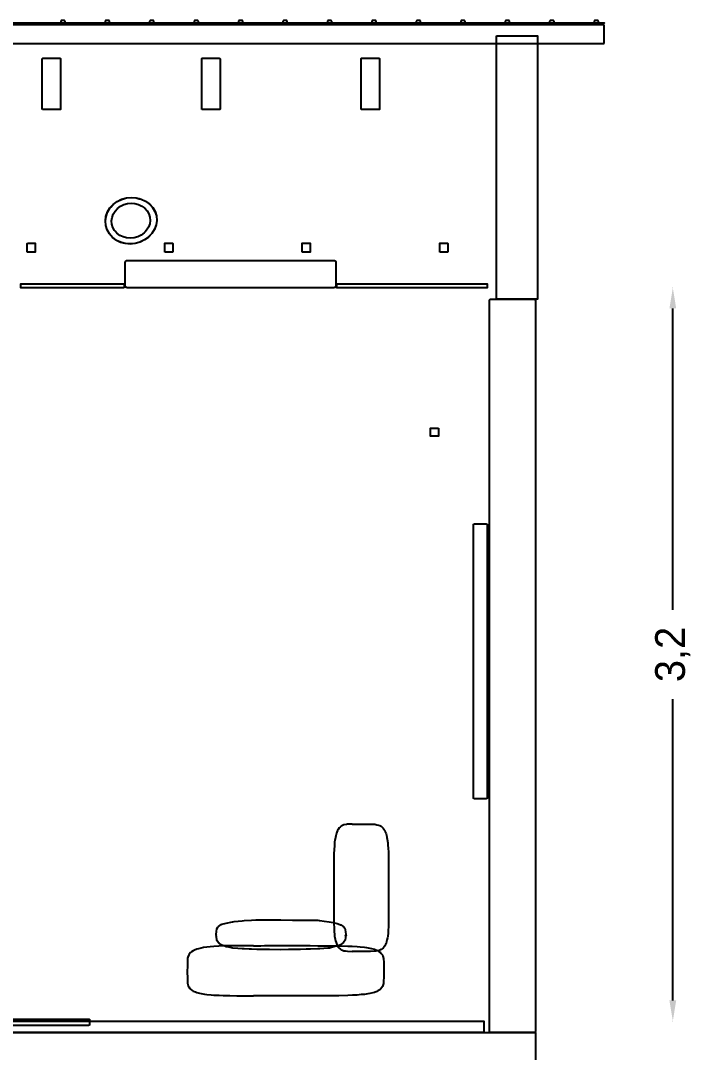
# Model space of a CAD drawing. Header units: metres. Extents: x 439.5 to 502.8, y -1 to 8.2.
# Drawn here: x 499.754 to 502.685, y 3.113 to 7.616 of the extents above; entities that cross this region are included whole.
import ezdxf

# ---------------------------------------------------------------- set-up
doc = ezdxf.new("R2010")
doc.units = ezdxf.units.M
for name, color, linetype in [('CORTE', 7, 'Continuous'), ('COTAS', 4, 'Continuous'), ('VISTA', 8, 'Continuous')]:
    doc.layers.add(name, color=color, linetype=linetype)
doc.dimstyles.get("Standard").update_dxf_attribs({"dimtxt": 2.5, "dimasz": 2.5, "dimexe": 1.25, "dimexo": 0.625, "dimtad": 1, "dimcen": 2.5, "dimazin": 3, "dimtfac": 1, "dimtmove": 0, "dimatfit": 3})

# ---------------------------------------------------------------- blocks, each defined once
blk = doc.blocks.new('_CLOSEDFILLED')
at = {"color": 0, "linetype": 'BYBLOCK'}
blk.add_solid([(-1, 0.164), (0, 0), (-1, -0.164)], dxfattribs=at)
blk = doc.blocks.new('*D6')
for p, q in [((502.6, 6.45), (502.6, 6.45)), ((502.6, 5.045), (502.6, 6.36)), ((502.6, 3.34), (502.6, 4.655)), ((502.6, 3.25), (502.6, 3.25))]:
    blk.add_line(p, q)
at = {"layer": 'Defpoints'}
for p in [(502.6, 6.45), (502.6, 3.25), (502.6, 3.25)]:
    blk.add_point(p, dxfattribs=at)
at = {"layer": 'COTAS', "xscale": 0.09, "yscale": 0.09}
for p, rotation in [((502.6, 6.45), 90), ((502.6, 3.25), 270)]:
    blk.add_blockref('_CLOSEDFILLED', p, dxfattribs=dict(at, rotation=rotation))
at = {"layer": 'COTAS', "insert": (502.6, 4.85), "char_height": 0.13, "attachment_point": 5, "rotation": 90}
blk.add_mtext('3,2', dxfattribs=at)

msp = doc.modelspace()

# ---------------------------------------------------------------- linework, layer by layer
at = {"layer": 'CORTE'}
for p, q in [((501.8202, 7.5979), (493.7, 7.5979)), ((502.3, 7.5979), (501.8202, 7.5979)), ((502.3, 7.5166), (502.3, 7.5979)), ((493.7, 7.5166), (501.8211, 7.5166)), ((501.8211, 7.5166), (502.3, 7.5166)), ((502.3, 7.5166), (502.3, 7.5166))]:
    msp.add_line(p, q, dxfattribs=at)
for points in [[(493.7, 7.6059), (501.8202, 7.6059), (502.3, 7.6059), (502.3, 7.6051), (501.8202, 7.6051), (493.7, 7.6051), (493.7, 7.6059)], [(501.83, 7.55), (502.01, 7.55), (502.01, 6.4), (501.83, 6.4), (501.83, 7.55)], [(499.8486, 7.2288), (499.848, 7.2302), (499.848, 7.4498), (499.8486, 7.4512), (499.85, 7.4518), (499.926, 7.4518), (499.9274, 7.4512), (499.928, 7.4498), (499.928, 7.2302), (499.9274, 7.2288), (499.926, 7.2282), (499.85, 7.2282), (499.8486, 7.2288)], [(500.5446, 7.2288), (500.544, 7.2302), (500.544, 7.4498), (500.5446, 7.4512), (500.546, 7.4518), (500.622, 7.4518), (500.6234, 7.4512), (500.624, 7.4498), (500.624, 7.2302), (500.6234, 7.2288), (500.622, 7.2282), (500.546, 7.2282), (500.5446, 7.2288)], [(501.2406, 7.2288), (501.24, 7.2302), (501.24, 7.4498), (501.2406, 7.4512), (501.242, 7.4518), (501.318, 7.4518), (501.3194, 7.4512), (501.32, 7.4498), (501.32, 7.2302), (501.3194, 7.2288), (501.318, 7.2282), (501.242, 7.2282), (501.2406, 7.2288)], [(500.3376, 6.7055), (500.3264, 6.6878), (500.3116, 6.6722), (500.3018, 6.6651), (500.2941, 6.6593), (500.2746, 6.6498), (500.2536, 6.6438), (500.2319, 6.6416), (500.2103, 6.6434), (500.1896, 6.6489), (500.1727, 6.6571), (500.1706, 6.6581), (500.1545, 6.6706), (500.1414, 6.6859), (500.1318, 6.7034), (500.126, 6.7223), (500.1243, 6.7421), (500.1268, 6.7618), (500.1333, 6.7808), (500.1436, 6.7984), (500.1474, 6.8026), (500.1576, 6.8138), (500.1748, 6.8266), (500.1942, 6.8361), (500.2152, 6.8421), (500.2369, 6.8443), (500.2585, 6.8425), (500.2715, 6.839), (500.2795, 6.837), (500.2991, 6.828), (500.3161, 6.8156), (500.3299, 6.8005), (500.34, 6.7831), (500.346, 6.7642), (500.3476, 6.7444), (500.3447, 6.7246), (500.3376, 6.7055)], [(499.7831, 6.6444), (499.7845, 6.645), (499.8155, 6.645), (499.8169, 6.6444), (499.8175, 6.643), (499.8175, 6.607), (499.8169, 6.6056), (499.8155, 6.605), (499.7845, 6.605), (499.7831, 6.6056), (499.7825, 6.607), (499.7825, 6.643), (499.7831, 6.6444)], [(500.3831, 6.6056), (500.3825, 6.607), (500.3825, 6.643), (500.3831, 6.6444), (500.3845, 6.645), (500.4155, 6.645), (500.4169, 6.6444), (500.4175, 6.643), (500.4175, 6.607), (500.4169, 6.6056), (500.4155, 6.605), (500.3845, 6.605), (500.3831, 6.6056)], [(500.9831, 6.6056), (500.9825, 6.607), (500.9825, 6.643), (500.9831, 6.6444), (500.9845, 6.645), (501.0155, 6.645), (501.0169, 6.6444), (501.0175, 6.643), (501.0175, 6.607), (501.0169, 6.6056), (501.0155, 6.605), (500.9845, 6.605), (500.9831, 6.6056)], [(501.5831, 6.6056), (501.5825, 6.607), (501.5825, 6.643), (501.5831, 6.6444), (501.5845, 6.645), (501.6155, 6.645), (501.6169, 6.6444), (501.6175, 6.643), (501.6175, 6.607), (501.6169, 6.6056), (501.6155, 6.605), (501.5845, 6.605), (501.5831, 6.6056)], [(500.2121, 6.4532), (500.2117, 6.4538), (500.2108, 6.4564), (500.21, 6.459), (500.21, 6.51), (500.21, 6.561), (500.2108, 6.5636), (500.2117, 6.5662), (500.2121, 6.5668), (500.2126, 6.5674), (500.2132, 6.5679), (500.2138, 6.5683), (500.2164, 6.5692), (500.219, 6.57), (500.67, 6.57), (501.121, 6.57), (501.1236, 6.5692), (501.1262, 6.5683), (501.1268, 6.5679), (501.1274, 6.5674), (501.1279, 6.5668), (501.1283, 6.5662), (501.1292, 6.5636), (501.13, 6.561), (501.13, 6.51), (501.13, 6.459), (501.1292, 6.4564), (501.1283, 6.4538), (501.1279, 6.4532), (501.1274, 6.4526), (501.1268, 6.4521), (501.1262, 6.4517), (501.1236, 6.4508), (501.121, 6.45), (500.67, 6.45), (500.219, 6.45), (500.2164, 6.4508), (500.2138, 6.4517), (500.2132, 6.4521), (500.2126, 6.4526), (500.2121, 6.4532)], [(500.206, 6.45), (499.754, 6.45), (499.754, 6.468), (500.206, 6.468), (500.206, 6.45)], [(501.134, 6.468), (501.6235, 6.468), (501.79, 6.468), (501.79, 6.45), (501.6235, 6.45), (501.134, 6.45), (501.134, 6.468)], [(501.8011, 3.2016), (501.8008, 3.2019), (501.8004, 3.2032), (501.8, 3.2045), (501.8, 4.8), (501.8, 6.3955), (501.8004, 6.3968), (501.8008, 6.3981), (501.8011, 6.3984), (501.8013, 6.3987), (501.8016, 6.3989), (501.8019, 6.3992), (501.8032, 6.3996), (501.8045, 6.4), (501.9, 6.4), (501.9955, 6.4), (501.9968, 6.3996), (501.9981, 6.3992), (501.9984, 6.3989), (501.9987, 6.3987), (501.9989, 6.3984), (501.9992, 6.3981), (501.9996, 6.3968), (502, 6.3955), (502, 4.8), (502, 3.2045), (501.9996, 3.2032), (501.9992, 3.2019), (501.9989, 3.2016), (501.9987, 3.2013), (501.9984, 3.2011), (501.9981, 3.2008), (501.9968, 3.2004), (501.9955, 3.2), (501.9, 3.2), (501.8045, 3.2), (501.8032, 3.2004), (501.8019, 3.2008), (501.8016, 3.2011), (501.8013, 3.2013), (501.8011, 3.2016)], [(494, 3.2), (501.704, 3.2), (502, 3.2), (502, 3), (501.704, 3), (494, 3), (494, 3.2)]]:
    msp.add_lwpolyline(points, close=True, dxfattribs=at)
at = {"layer": 'VISTA'}
for p, q in [((499.9291, 7.6155), (499.9285, 7.6141)), ((499.9285, 7.6141), (499.9285, 7.6059)), ((499.9305, 7.6161), (499.9291, 7.6155)), ((499.9455, 7.6161), (499.9305, 7.6161)), ((499.9469, 7.6155), (499.9455, 7.6161)), ((499.9475, 7.6141), (499.9469, 7.6155)), ((499.9475, 7.6059), (499.9475, 7.6141)), ((500.1231, 7.6155), (500.1225, 7.6141)), ((500.1225, 7.6141), (500.1225, 7.6059)), ((500.1245, 7.6161), (500.1231, 7.6155)), ((500.1395, 7.6161), (500.1245, 7.6161)), ((500.1409, 7.6155), (500.1395, 7.6161)), ((500.1415, 7.6141), (500.1409, 7.6155)), ((500.1415, 7.6059), (500.1415, 7.6141)), ((500.3171, 7.6155), (500.3165, 7.6141)), ((500.3165, 7.6141), (500.3165, 7.6059)), ((500.3185, 7.6161), (500.3171, 7.6155)), ((500.3335, 7.6161), (500.3185, 7.6161)), ((500.3349, 7.6155), (500.3335, 7.6161)), ((500.3355, 7.6141), (500.3349, 7.6155)), ((500.3355, 7.6059), (500.3355, 7.6141)), ((500.5111, 7.6155), (500.5105, 7.6141)), ((500.5105, 7.6141), (500.5105, 7.6059)), ((500.5125, 7.6161), (500.5111, 7.6155)), ((500.5275, 7.6161), (500.5125, 7.6161)), ((500.5289, 7.6155), (500.5275, 7.6161)), ((500.5295, 7.6141), (500.5289, 7.6155)), ((500.5295, 7.6059), (500.5295, 7.6141)), ((500.7051, 7.6155), (500.7045, 7.6141)), ((500.7045, 7.6141), (500.7045, 7.6059)), ((500.7065, 7.6161), (500.7051, 7.6155)), ((500.7215, 7.6161), (500.7065, 7.6161)), ((500.7229, 7.6155), (500.7215, 7.6161)), ((500.7235, 7.6141), (500.7229, 7.6155)), ((500.7235, 7.6059), (500.7235, 7.6141)), ((500.8991, 7.6155), (500.8985, 7.6141)), ((500.8985, 7.6141), (500.8985, 7.6059)), ((500.9005, 7.6161), (500.8991, 7.6155)), ((500.9155, 7.6161), (500.9005, 7.6161)), ((500.9169, 7.6155), (500.9155, 7.6161)), ((500.9175, 7.6141), (500.9169, 7.6155)), ((500.9175, 7.6059), (500.9175, 7.6141)), ((501.0931, 7.6155), (501.0925, 7.6141)), ((501.0925, 7.6141), (501.0925, 7.6059)), ((501.0945, 7.6161), (501.0931, 7.6155)), ((501.1095, 7.6161), (501.0945, 7.6161)), ((501.1109, 7.6155), (501.1095, 7.6161)), ((501.1115, 7.6141), (501.1109, 7.6155)), ((501.1115, 7.6059), (501.1115, 7.6141)), ((501.2871, 7.6155), (501.2865, 7.6141)), ((501.2865, 7.6141), (501.2865, 7.6059)), ((501.2885, 7.6161), (501.2871, 7.6155)), ((501.3035, 7.6161), (501.2885, 7.6161)), ((501.3049, 7.6155), (501.3035, 7.6161)), ((501.3055, 7.6141), (501.3049, 7.6155)), ((501.3055, 7.6059), (501.3055, 7.6141)), ((501.4811, 7.6155), (501.4805, 7.6141)), ((501.4805, 7.6141), (501.4805, 7.6059)), ((501.4825, 7.6161), (501.4811, 7.6155)), ((501.4975, 7.6161), (501.4825, 7.6161)), ((501.4989, 7.6155), (501.4975, 7.6161)), ((501.4995, 7.6141), (501.4989, 7.6155)), ((501.4995, 7.6059), (501.4995, 7.6141)), ((501.6751, 7.6155), (501.6745, 7.6141)), ((501.6745, 7.6141), (501.6745, 7.6059)), ((501.6765, 7.6161), (501.6751, 7.6155)), ((501.6915, 7.6161), (501.6765, 7.6161)), ((501.6929, 7.6155), (501.6915, 7.6161)), ((501.6935, 7.6141), (501.6929, 7.6155)), ((501.6935, 7.6059), (501.6935, 7.6141)), ((501.8691, 7.6155), (501.8685, 7.6141)), ((501.8685, 7.6141), (501.8685, 7.6059)), ((501.8705, 7.6161), (501.8691, 7.6155)), ((501.8855, 7.6161), (501.8705, 7.6161)), ((501.8869, 7.6155), (501.8855, 7.6161)), ((501.8875, 7.6141), (501.8869, 7.6155)), ((501.8875, 7.6059), (501.8875, 7.6141)), ((502.0631, 7.6155), (502.0625, 7.6141)), ((502.0625, 7.6141), (502.0625, 7.6059)), ((502.0645, 7.6161), (502.0631, 7.6155)), ((502.0795, 7.6161), (502.0645, 7.6161)), ((502.0809, 7.6155), (502.0795, 7.6161)), ((502.0815, 7.6141), (502.0809, 7.6155)), ((502.0815, 7.6059), (502.0815, 7.6141)), ((502.2571, 7.6155), (502.2565, 7.6141)), ((502.2565, 7.6141), (502.2565, 7.6059)), ((502.2585, 7.6161), (502.2571, 7.6155)), ((502.2735, 7.6161), (502.2585, 7.6161)), ((502.2749, 7.6155), (502.2735, 7.6161)), ((502.2755, 7.6141), (502.2749, 7.6155)), ((502.2755, 7.6059), (502.2755, 7.6141)), ((499.9285, 7.6059), (499.9291, 7.6045)), ((499.9285, 7.6059), (499.9285, 7.6059)), ((499.9291, 7.6045), (499.9305, 7.6039)), ((499.9305, 7.6039), (499.9455, 7.6039)), ((499.9455, 7.6039), (499.9469, 7.6045)), ((499.9469, 7.6045), (499.9475, 7.6059)), ((500.1225, 7.6059), (500.1231, 7.6045)), ((500.1225, 7.6059), (500.1225, 7.6059)), ((500.1231, 7.6045), (500.1245, 7.6039)), ((500.1245, 7.6039), (500.1395, 7.6039)), ((500.1395, 7.6039), (500.1409, 7.6045)), ((500.1409, 7.6045), (500.1415, 7.6059)), ((500.3165, 7.6059), (500.3171, 7.6045)), ((500.3165, 7.6059), (500.3165, 7.6059)), ((500.3171, 7.6045), (500.3185, 7.6039)), ((500.3185, 7.6039), (500.3335, 7.6039)), ((500.3335, 7.6039), (500.3349, 7.6045)), ((500.3349, 7.6045), (500.3355, 7.6059)), ((500.5105, 7.6059), (500.5111, 7.6045)), ((500.5105, 7.6059), (500.5105, 7.6059)), ((500.5111, 7.6045), (500.5125, 7.6039)), ((500.5125, 7.6039), (500.5275, 7.6039)), ((500.5275, 7.6039), (500.5289, 7.6045)), ((500.5289, 7.6045), (500.5295, 7.6059)), ((500.7045, 7.6059), (500.7051, 7.6045)), ((500.7045, 7.6059), (500.7045, 7.6059)), ((500.7051, 7.6045), (500.7065, 7.6039)), ((500.7065, 7.6039), (500.7215, 7.6039)), ((500.7215, 7.6039), (500.7229, 7.6045)), ((500.7229, 7.6045), (500.7235, 7.6059)), ((500.8985, 7.6059), (500.8991, 7.6045)), ((500.8985, 7.6059), (500.8985, 7.6059)), ((500.8991, 7.6045), (500.9005, 7.6039)), ((500.9005, 7.6039), (500.9155, 7.6039)), ((500.9155, 7.6039), (500.9169, 7.6045)), ((500.9169, 7.6045), (500.9175, 7.6059)), ((501.0925, 7.6059), (501.0931, 7.6045)), ((501.0925, 7.6059), (501.0925, 7.6059)), ((501.0931, 7.6045), (501.0945, 7.6039)), ((501.0945, 7.6039), (501.1095, 7.6039)), ((501.1095, 7.6039), (501.1109, 7.6045)), ((501.1109, 7.6045), (501.1115, 7.6059)), ((501.2865, 7.6059), (501.2871, 7.6045)), ((501.2865, 7.6059), (501.2865, 7.6059)), ((501.2871, 7.6045), (501.2885, 7.6039)), ((501.2885, 7.6039), (501.3035, 7.6039)), ((501.3035, 7.6039), (501.3049, 7.6045)), ((501.3049, 7.6045), (501.3055, 7.6059)), ((501.4805, 7.6059), (501.4811, 7.6045)), ((501.4805, 7.6059), (501.4805, 7.6059)), ((501.4811, 7.6045), (501.4825, 7.6039)), ((501.4825, 7.6039), (501.4975, 7.6039)), ((501.4975, 7.6039), (501.4989, 7.6045)), ((501.4989, 7.6045), (501.4995, 7.6059)), ((501.6745, 7.6059), (501.6751, 7.6045)), ((501.6745, 7.6059), (501.6745, 7.6059)), ((501.6751, 7.6045), (501.6765, 7.6039)), ((501.6765, 7.6039), (501.6915, 7.6039)), ((501.6915, 7.6039), (501.6929, 7.6045)), ((501.6929, 7.6045), (501.6935, 7.6059)), ((501.8685, 7.6059), (501.8691, 7.6045)), ((501.8685, 7.6059), (501.8685, 7.6059)), ((501.8691, 7.6045), (501.8705, 7.6039)), ((501.8705, 7.6039), (501.8855, 7.6039)), ((501.8855, 7.6039), (501.8869, 7.6045)), ((501.8869, 7.6045), (501.8875, 7.6059)), ((502.0625, 7.6059), (502.0631, 7.6045)), ((502.0625, 7.6059), (502.0625, 7.6059)), ((502.0631, 7.6045), (502.0645, 7.6039)), ((502.0645, 7.6039), (502.0795, 7.6039)), ((502.0795, 7.6039), (502.0809, 7.6045)), ((502.0809, 7.6045), (502.0815, 7.6059)), ((502.2565, 7.6059), (502.2571, 7.6045)), ((502.2565, 7.6059), (502.2565, 7.6059)), ((502.2571, 7.6045), (502.2585, 7.6039)), ((502.2585, 7.6039), (502.2735, 7.6039)), ((502.2735, 7.6039), (502.2749, 7.6045)), ((502.2749, 7.6045), (502.2755, 7.6059)), ((501.1528, 4.1001), (501.148, 4.0964)), ((501.1588, 4.1032), (501.1528, 4.1001)), ((501.1642, 4.1059), (501.1588, 4.1032)), ((501.1753, 4.108), (501.1642, 4.1059)), ((501.1807, 4.1089), (501.1753, 4.108)), ((501.2001, 4.1093), (501.1807, 4.1089)), ((501.2001, 4.1093), (501.2093, 4.1094)), ((501.2093, 4.1094), (501.214, 4.1095)), ((501.214, 4.1095), (501.2173, 4.1096)), ((501.2173, 4.1096), (501.2199, 4.1096)), ((501.2199, 4.1096), (501.2225, 4.1096)), ((501.2225, 4.1096), (501.2252, 4.1096)), ((501.2252, 4.1096), (501.2286, 4.1096)), ((501.2286, 4.1096), (501.24, 4.1096)), ((501.24, 4.1096), (501.2514, 4.1096)), ((501.2514, 4.1096), (501.2548, 4.1096)), ((501.2548, 4.1096), (501.2575, 4.1096)), ((501.2575, 4.1096), (501.2601, 4.1096)), ((501.2601, 4.1096), (501.2627, 4.1095)), ((501.2627, 4.1095), (501.266, 4.1095)), ((501.266, 4.1095), (501.2707, 4.1095)), ((501.2707, 4.1095), (501.2799, 4.1093)), ((501.2799, 4.1093), (501.2993, 4.1089)), ((501.2993, 4.1089), (501.308, 4.1071)), ((501.308, 4.1071), (501.3158, 4.1054)), ((501.3158, 4.1054), (501.3211, 4.103)), ((501.3211, 4.103), (501.3272, 4.1001)), ((501.3272, 4.1001), (501.3309, 4.0964)), ((501.129, 4.0581), (501.1275, 4.0512)), ((501.1317, 4.0697), (501.129, 4.0581)), ((501.1339, 4.0745), (501.1317, 4.0697)), ((501.1372, 4.0817), (501.1339, 4.0745)), ((501.14, 4.0865), (501.1372, 4.0817)), ((501.1441, 4.093), (501.14, 4.0865)), ((501.148, 4.0964), (501.1441, 4.093)), ((501.3309, 4.0964), (501.3359, 4.0914)), ((501.3359, 4.0914), (501.3386, 4.0876)), ((501.3386, 4.0876), (501.3428, 4.0816)), ((501.3428, 4.0816), (501.3448, 4.076)), ((501.3448, 4.076), (501.3483, 4.0669)), ((501.3483, 4.0669), (501.3498, 4.0613)), ((501.3498, 4.0613), (501.3525, 4.0514)), ((501.1228, 4.012), (501.122, 4.0015)), ((501.1242, 4.0318), (501.1228, 4.012)), ((501.1254, 4.0388), (501.1242, 4.0318)), ((501.1275, 4.0512), (501.1254, 4.0388)), ((501.3525, 4.0514), (501.3537, 4.0433)), ((501.3537, 4.0433), (501.3558, 4.0283)), ((501.3558, 4.0283), (501.3565, 4.0195)), ((501.3565, 4.0195), (501.358, 4.0026)), ((501.1207, 3.9633), (501.1204, 3.8651)), ((501.1211, 3.9763), (501.1207, 3.9633)), ((501.122, 4.0015), (501.1211, 3.9763)), ((501.358, 4.0026), (501.3585, 3.9882)), ((501.3585, 3.9882), (501.3593, 3.9601)), ((501.3593, 3.9601), (501.3595, 3.9125)), ((501.3595, 3.9125), (501.3598, 3.8178)), ((501.1204, 3.8651), (501.1202, 3.8157)), ((501.1202, 3.8157), (501.1205, 3.7235)), ((501.3598, 3.8178), (501.3596, 3.7701)), ((501.3596, 3.7701), (501.3593, 3.6756)), ((501.1205, 3.7235), (501.1207, 3.6774)), ((501.1207, 3.6774), (501.1215, 3.6534)), ((501.1215, 3.6534), (501.122, 3.6414)), ((501.3589, 3.6649), (501.358, 3.6439)), ((501.3593, 3.6756), (501.3589, 3.6649)), ((500.6054, 3.6245), (500.6043, 3.6232)), ((500.6043, 3.6232), (500.6045, 3.6231)), ((500.6045, 3.6231), (500.6055, 3.6218)), ((500.6055, 3.6246), (500.6054, 3.6245)), ((500.6079, 3.6246), (500.6055, 3.6246)), ((500.6055, 3.6218), (500.6057, 3.6218)), ((500.6057, 3.6218), (500.6079, 3.6218)), ((500.608, 3.6246), (500.6079, 3.6246)), ((500.608, 3.6218), (500.6079, 3.6218)), ((500.6094, 3.6232), (500.608, 3.6246)), ((500.608, 3.6218), (500.6093, 3.6231)), ((500.6093, 3.6231), (500.6094, 3.6232)), ((501.122, 3.6414), (501.1235, 3.6272)), ((501.1235, 3.6272), (501.1242, 3.62)), ((501.1242, 3.62), (501.1263, 3.6072)), ((501.1263, 3.6072), (501.1275, 3.6006)), ((501.1706, 3.6232), (501.1707, 3.6233)), ((501.172, 3.6218), (501.1706, 3.6232)), ((501.1707, 3.6233), (501.172, 3.6246)), ((501.172, 3.6246), (501.1721, 3.6246)), ((501.1721, 3.6218), (501.172, 3.6218)), ((501.1743, 3.6246), (501.1721, 3.6246)), ((501.1745, 3.6218), (501.1721, 3.6218)), ((501.1743, 3.6246), (501.1745, 3.6246)), ((501.1745, 3.6246), (501.1755, 3.6234)), ((501.1746, 3.622), (501.1745, 3.6218)), ((501.1757, 3.6232), (501.1746, 3.622)), ((501.1755, 3.6234), (501.1757, 3.6232)), ((501.3525, 3.6031), (501.351, 3.5975)), ((501.3546, 3.6135), (501.3525, 3.6031)), ((501.3558, 3.6191), (501.3546, 3.6135)), ((501.3572, 3.6353), (501.3558, 3.6191)), ((501.358, 3.6439), (501.3572, 3.6353)), ((500.5067, 3.5573), (500.4992, 3.5526)), ((500.5123, 3.5598), (500.5067, 3.5573)), ((500.522, 3.5642), (500.5123, 3.5598)), ((500.5295, 3.566), (500.522, 3.5642)), ((500.5416, 3.5687), (500.5295, 3.566)), ((500.5516, 3.5705), (500.5416, 3.5687)), ((500.5662, 3.573), (500.5516, 3.5705)), ((500.5802, 3.5742), (500.5662, 3.573)), ((500.5974, 3.5757), (500.5802, 3.5742)), ((500.6185, 3.5768), (500.5974, 3.5757)), ((500.6382, 3.5778), (500.6185, 3.5768)), ((500.6775, 3.5786), (500.6382, 3.5778)), ((500.6976, 3.5789), (500.6775, 3.5786)), ((500.7699, 3.5791), (500.6976, 3.5789)), ((500.7699, 3.5791), (500.8021, 3.5791)), ((500.8021, 3.5791), (500.8186, 3.5792)), ((500.8186, 3.5792), (500.8301, 3.5792)), ((500.8301, 3.5792), (500.8396, 3.5792)), ((500.8396, 3.5792), (500.8485, 3.5792)), ((500.8485, 3.5792), (500.8579, 3.5792)), ((500.8579, 3.5792), (500.8698, 3.5792)), ((500.8698, 3.5792), (500.91, 3.5792)), ((500.91, 3.5792), (500.9502, 3.5792)), ((500.9502, 3.5792), (500.9621, 3.5792)), ((500.9621, 3.5792), (500.9715, 3.5792)), ((500.9715, 3.5792), (500.9804, 3.5792)), ((500.9804, 3.5792), (500.9899, 3.5792)), ((500.9899, 3.5792), (501.0014, 3.5792)), ((501.0014, 3.5792), (501.0179, 3.5792)), ((501.0179, 3.5792), (501.0501, 3.5791)), ((501.0501, 3.5791), (501.1224, 3.579)), ((501.1224, 3.579), (501.1531, 3.5783)), ((501.1275, 3.6006), (501.1302, 3.5925)), ((501.1302, 3.5925), (501.1317, 3.5881)), ((501.1317, 3.5881), (501.1352, 3.5804)), ((501.1352, 3.5804), (501.1372, 3.5761)), ((501.1372, 3.5761), (501.1414, 3.5713)), ((501.1414, 3.5713), (501.1441, 3.5683)), ((501.1441, 3.5683), (501.1491, 3.5643)), ((501.1491, 3.5643), (501.1528, 3.5615)), ((501.1528, 3.5615), (501.1589, 3.5593)), ((501.1531, 3.5783), (501.1818, 3.5776)), ((501.1589, 3.5593), (501.1642, 3.5573)), ((501.1642, 3.5573), (501.172, 3.5561)), ((501.1818, 3.5776), (501.2001, 3.5767)), ((501.2001, 3.5767), (501.2226, 3.5756)), ((501.2226, 3.5756), (501.2354, 3.5743)), ((501.2354, 3.5743), (501.2538, 3.5724)), ((501.2538, 3.5724), (501.2632, 3.571)), ((501.2632, 3.571), (501.2784, 3.5687)), ((501.2784, 3.5687), (501.2855, 3.5667)), ((501.2855, 3.5667), (501.298, 3.5632)), ((501.298, 3.5632), (501.3033, 3.5611)), ((501.3033, 3.5611), (501.3133, 3.5574)), ((501.3158, 3.5573), (501.3047, 3.5556)), ((501.3133, 3.5574), (501.3172, 3.5544)), ((501.3212, 3.5597), (501.3158, 3.5573)), ((501.3272, 3.5622), (501.3212, 3.5597)), ((501.332, 3.5657), (501.3272, 3.5622)), ((501.3359, 3.5684), (501.332, 3.5657)), ((501.34, 3.574), (501.3359, 3.5684)), ((501.3428, 3.5778), (501.34, 3.574)), ((501.3461, 3.5841), (501.3428, 3.5778)), ((501.3483, 3.5879), (501.3461, 3.5841)), ((501.351, 3.5975), (501.3483, 3.5879)), ((500.4824, 3.5243), (500.4813, 3.4871)), ((500.4839, 3.5291), (500.4824, 3.5243)), ((500.4871, 3.5387), (500.4839, 3.5291)), ((500.4899, 3.5425), (500.4871, 3.5387)), ((500.4952, 3.55), (500.4899, 3.5425)), ((500.4992, 3.5526), (500.4952, 3.55)), ((501.172, 3.5561), (501.1807, 3.5546)), ((501.1807, 3.5546), (501.2001, 3.5543)), ((501.2093, 3.5543), (501.2001, 3.5543)), ((501.214, 3.5542), (501.2093, 3.5543)), ((501.2173, 3.5541), (501.214, 3.5542)), ((501.2199, 3.5541), (501.2173, 3.5541)), ((501.2225, 3.5541), (501.2199, 3.5541)), ((501.2252, 3.5541), (501.2225, 3.5541)), ((501.2286, 3.5541), (501.2252, 3.5541)), ((501.24, 3.5541), (501.2286, 3.5541)), ((501.2514, 3.5541), (501.24, 3.5541)), ((501.2548, 3.5541), (501.2514, 3.5541)), ((501.2575, 3.5541), (501.2548, 3.5541)), ((501.2601, 3.5541), (501.2575, 3.5541)), ((501.2627, 3.5542), (501.2601, 3.5541)), ((501.266, 3.5542), (501.2627, 3.5542)), ((501.2707, 3.5542), (501.266, 3.5542)), ((501.2799, 3.5544), (501.2707, 3.5542)), ((501.2993, 3.5547), (501.2799, 3.5544)), ((501.3047, 3.5556), (501.2993, 3.5547)), ((501.3172, 3.5544), (501.3248, 3.5487)), ((501.3248, 3.5487), (501.3275, 3.5455)), ((501.3275, 3.5455), (501.3329, 3.539)), ((501.3329, 3.539), (501.3344, 3.5337)), ((501.3344, 3.5337), (501.3376, 3.5231)), ((501.3376, 3.5231), (501.3382, 3.5056)), ((500.4813, 3.4871), (500.4808, 3.4689)), ((500.4808, 3.4689), (500.4818, 3.4329)), ((501.3382, 3.5056), (501.3392, 3.4697)), ((501.3392, 3.4697), (501.3387, 3.4515)), ((500.4818, 3.4329), (500.4824, 3.4154)), ((501.3387, 3.4515), (501.3376, 3.4146)), ((500.4824, 3.4154), (500.4856, 3.4045)), ((500.4856, 3.4045), (500.4871, 3.3993)), ((500.4871, 3.3993), (500.4925, 3.3928)), ((500.4925, 3.3928), (500.4952, 3.3896)), ((500.4952, 3.3896), (500.5028, 3.3839)), ((500.5028, 3.3839), (500.5067, 3.381)), ((500.5067, 3.381), (500.5167, 3.3773)), ((500.5167, 3.3773), (500.522, 3.3754)), ((501.3077, 3.3796), (501.298, 3.3753)), ((501.3133, 3.3821), (501.3077, 3.3796)), ((501.3208, 3.3868), (501.3133, 3.3821)), ((501.3248, 3.3893), (501.3208, 3.3868)), ((501.3301, 3.3966), (501.3248, 3.3893)), ((501.3329, 3.4004), (501.3301, 3.3966)), ((501.3361, 3.4099), (501.3329, 3.4004)), ((501.3376, 3.4146), (501.3361, 3.4099)), ((500.522, 3.3754), (500.5345, 3.3719)), ((500.5345, 3.3719), (500.5416, 3.37)), ((500.5416, 3.37), (500.5568, 3.3678)), ((500.5568, 3.3678), (500.5662, 3.3665)), ((500.5662, 3.3665), (500.5846, 3.3647)), ((500.5846, 3.3647), (500.5974, 3.3635)), ((500.5974, 3.3635), (500.6199, 3.3624)), ((500.6199, 3.3624), (500.6382, 3.3616)), ((500.6382, 3.3616), (500.6669, 3.361)), ((500.6669, 3.361), (500.6976, 3.3604)), ((500.6976, 3.3604), (500.7699, 3.3603)), ((500.8021, 3.3602), (500.7699, 3.3603)), ((500.8186, 3.3602), (500.8021, 3.3602)), ((500.8301, 3.3602), (500.8186, 3.3602)), ((500.8396, 3.3602), (500.8301, 3.3602)), ((500.8485, 3.3602), (500.8396, 3.3602)), ((500.8579, 3.3601), (500.8485, 3.3602)), ((500.8698, 3.3601), (500.8579, 3.3601)), ((500.91, 3.3601), (500.8698, 3.3601)), ((500.9502, 3.3602), (500.91, 3.3601)), ((500.9621, 3.3601), (500.9502, 3.3602)), ((500.9715, 3.3601), (500.9621, 3.3601)), ((500.9804, 3.3602), (500.9715, 3.3601)), ((500.9899, 3.3602), (500.9804, 3.3602)), ((501.0014, 3.3602), (500.9899, 3.3602)), ((501.0179, 3.3602), (501.0014, 3.3602)), ((501.0501, 3.3603), (501.0179, 3.3602)), ((501.1224, 3.3604), (501.0501, 3.3603)), ((501.1425, 3.3608), (501.1224, 3.3604)), ((501.1818, 3.3616), (501.1425, 3.3608)), ((501.2015, 3.3627), (501.1818, 3.3616)), ((501.2226, 3.3638), (501.2015, 3.3627)), ((501.2398, 3.3654), (501.2226, 3.3638)), ((501.2538, 3.3666), (501.2398, 3.3654)), ((501.2684, 3.3691), (501.2538, 3.3666)), ((501.2784, 3.3708), (501.2684, 3.3691)), ((501.2905, 3.3736), (501.2784, 3.3708)), ((501.298, 3.3753), (501.2905, 3.3736))]:
    msp.add_line(p, q, dxfattribs=at)
for points in [[(500.3381, 6.7053), (500.3269, 6.6875), (500.312, 6.6718), (500.3019, 6.6645), (500.2944, 6.6589), (500.2748, 6.6493), (500.2537, 6.6433), (500.2319, 6.6411), (500.2101, 6.6429), (500.1893, 6.6485), (500.1728, 6.6565), (500.1703, 6.6577), (500.1541, 6.6703), (500.1409, 6.6856), (500.1313, 6.7032), (500.1255, 6.7222), (500.1238, 6.7421), (500.1262, 6.7619), (500.1328, 6.781), (500.1431, 6.7986), (500.1473, 6.8033), (500.1572, 6.8142), (500.1745, 6.827), (500.194, 6.8366), (500.2151, 6.8426), (500.2369, 6.8448), (500.2586, 6.843), (500.2714, 6.8396), (500.2797, 6.8375), (500.2994, 6.8284), (500.3165, 6.816), (500.3304, 6.8008), (500.3405, 6.7833), (500.3465, 6.7643), (500.3481, 6.7444), (500.3453, 6.7245), (500.3381, 6.7053)], [(500.3116, 6.7146), (500.3031, 6.7013), (500.2967, 6.6945), (500.2922, 6.6896), (500.2793, 6.68), (500.2647, 6.6728), (500.2489, 6.6683), (500.2325, 6.6667), (500.2162, 6.668), (500.2007, 6.6722), (500.1864, 6.6791), (500.1739, 6.6885), (500.1656, 6.698), (500.1639, 6.6999), (500.1566, 6.7131), (500.1523, 6.7273), (500.151, 6.7422), (500.1529, 6.757), (500.1545, 6.7618), (500.1579, 6.7714), (500.1659, 6.7846), (500.1766, 6.7963), (500.1895, 6.8059), (500.2042, 6.8131), (500.2199, 6.8176), (500.2363, 6.8192), (500.2525, 6.8179), (500.2681, 6.8137), (500.2766, 6.8096), (500.2826, 6.8068), (500.2954, 6.7975), (500.3058, 6.7861), (500.3134, 6.7731), (500.3179, 6.7588), (500.3191, 6.744), (500.3169, 6.729), (500.3116, 6.7146)], [(501.5775, 5.8375), (501.5775, 5.82), (501.5775, 5.8025), (501.56, 5.8025), (501.5425, 5.8025), (501.5425, 5.82), (501.5425, 5.8375), (501.56, 5.8375), (501.5775, 5.8375)], [(501.7313, 4.2214), (501.7308, 4.2219), (501.7307, 4.2222), (501.73, 4.2245), (501.73, 4.3442), (501.73, 5.4155), (501.7301, 5.4158), (501.7308, 5.4181), (501.7309, 5.4182), (501.7313, 5.4187), (501.7314, 5.4187), (501.7319, 5.4192), (501.7322, 5.4193), (501.7345, 5.42), (501.7396, 5.42), (501.7855, 5.42), (501.7858, 5.4199), (501.7881, 5.4192), (501.7882, 5.4191), (501.7887, 5.4187), (501.7891, 5.4182), (501.7892, 5.4181), (501.7899, 5.4158), (501.79, 5.4155), (501.79, 4.3442), (501.79, 4.2245), (501.7893, 4.2222), (501.7892, 4.2219), (501.7887, 4.2214), (501.7887, 4.2213), (501.7882, 4.2209), (501.7881, 4.2208), (501.7858, 4.2201), (501.7855, 4.22), (501.7396, 4.22), (501.7345, 4.22), (501.7322, 4.2207), (501.7319, 4.2208), (501.7314, 4.2213), (501.7313, 4.2213), (501.7313, 4.2214)], [(500.7606, 3.6909), (500.7798, 3.6914), (500.805, 3.692), (500.8575, 3.6916), (500.89, 3.6913), (500.9407, 3.691), (500.975, 3.6908), (500.9949, 3.6908), (501.0194, 3.691), (501.0282, 3.6907), (501.0505, 3.69), (501.0559, 3.6896), (501.0592, 3.6894), (501.0778, 3.6866), (501.1001, 3.6829), (501.1006, 3.6828), (501.1009, 3.6828), (501.1177, 3.6796), (501.1294, 3.6777), (501.1347, 3.6756), (501.1475, 3.6708), (501.1498, 3.6697), (501.1506, 3.6694), (501.1602, 3.6643), (501.1632, 3.6628), (501.168, 3.6548), (501.1707, 3.6501), (501.1721, 3.6379), (501.1732, 3.6286), (501.1718, 3.6141), (501.1707, 3.6033), (501.1656, 3.5966), (501.1632, 3.5934), (501.1515, 3.5836), (501.1506, 3.5828), (501.1475, 3.5818), (501.1294, 3.5763), (501.1023, 3.5687), (501.1009, 3.5683), (501.1001, 3.5682), (501.0938, 3.5677), (501.0592, 3.5649), (501.0505, 3.5647), (501.0194, 3.564), (501.0002, 3.5636), (500.975, 3.5629), (500.9225, 3.5622), (500.89, 3.5616), (500.8393, 3.5617), (500.805, 3.5618), (500.785, 3.5627), (500.7606, 3.5639), (500.7518, 3.5643), (500.7295, 3.5653), (500.7241, 3.5656), (500.7208, 3.5658), (500.7022, 3.5672), (500.6799, 3.5688), (500.6794, 3.5689), (500.6791, 3.5689), (500.6623, 3.5722), (500.6506, 3.5745), (500.6453, 3.5764), (500.6325, 3.5814), (500.6302, 3.5826), (500.6294, 3.583), (500.6198, 3.5896), (500.6168, 3.5915), (500.612, 3.5998), (500.6093, 3.6046), (500.6079, 3.6176), (500.6068, 3.6273), (500.6082, 3.6416), (500.6093, 3.6521), (500.6144, 3.6593), (500.6168, 3.6624), (500.6285, 3.6714), (500.6294, 3.6721), (500.6325, 3.6731), (500.6506, 3.6778), (500.6777, 3.6832), (500.6791, 3.6835), (500.6799, 3.6836), (500.6862, 3.6842), (500.7208, 3.6877), (500.7295, 3.6885), (500.7606, 3.6909)], [(494.225, 3.25), (501.6174, 3.25), (501.775, 3.25), (501.775, 3.2), (501.6174, 3.2), (494.225, 3.2), (494.225, 3.25)]]:
    msp.add_lwpolyline(points, close=True, dxfattribs=at)
msp.add_lwpolyline([(498.18, 3.259), (500.0505, 3.259), (500.0518, 3.2586), (500.0531, 3.2582), (500.0534, 3.2579), (500.0537, 3.2577), (500.0539, 3.2574), (500.0542, 3.2571), (500.0546, 3.2558), (500.055, 3.2545), (500.055, 3.245), (500.055, 3.2355), (500.0546, 3.2342), (500.0542, 3.2329), (500.0539, 3.2326), (500.0537, 3.2323), (500.0534, 3.2321), (500.0531, 3.2318), (500.0518, 3.2314), (500.0505, 3.231), (498.18, 3.231)], dxfattribs=at)

# ---------------------------------------------------------------- dimensions: what is measured, and where the dimension line sits
at = {"layer": 'COTAS'}
dim = msp.add_linear_dim(base=(502.6, 3.25), p1=(502.6, 3.25), p2=(502.6, 6.45), angle=90, dimstyle='Standard', override={"dimtxt": 0.13, "dimasz": 0.09}, dxfattribs=at)
dim.commit()
dim.dimension.update_dxf_attribs({"geometry": '*D6', "text_midpoint": (502.6, 4.85)})

doc.saveas('drawing.dxf')
